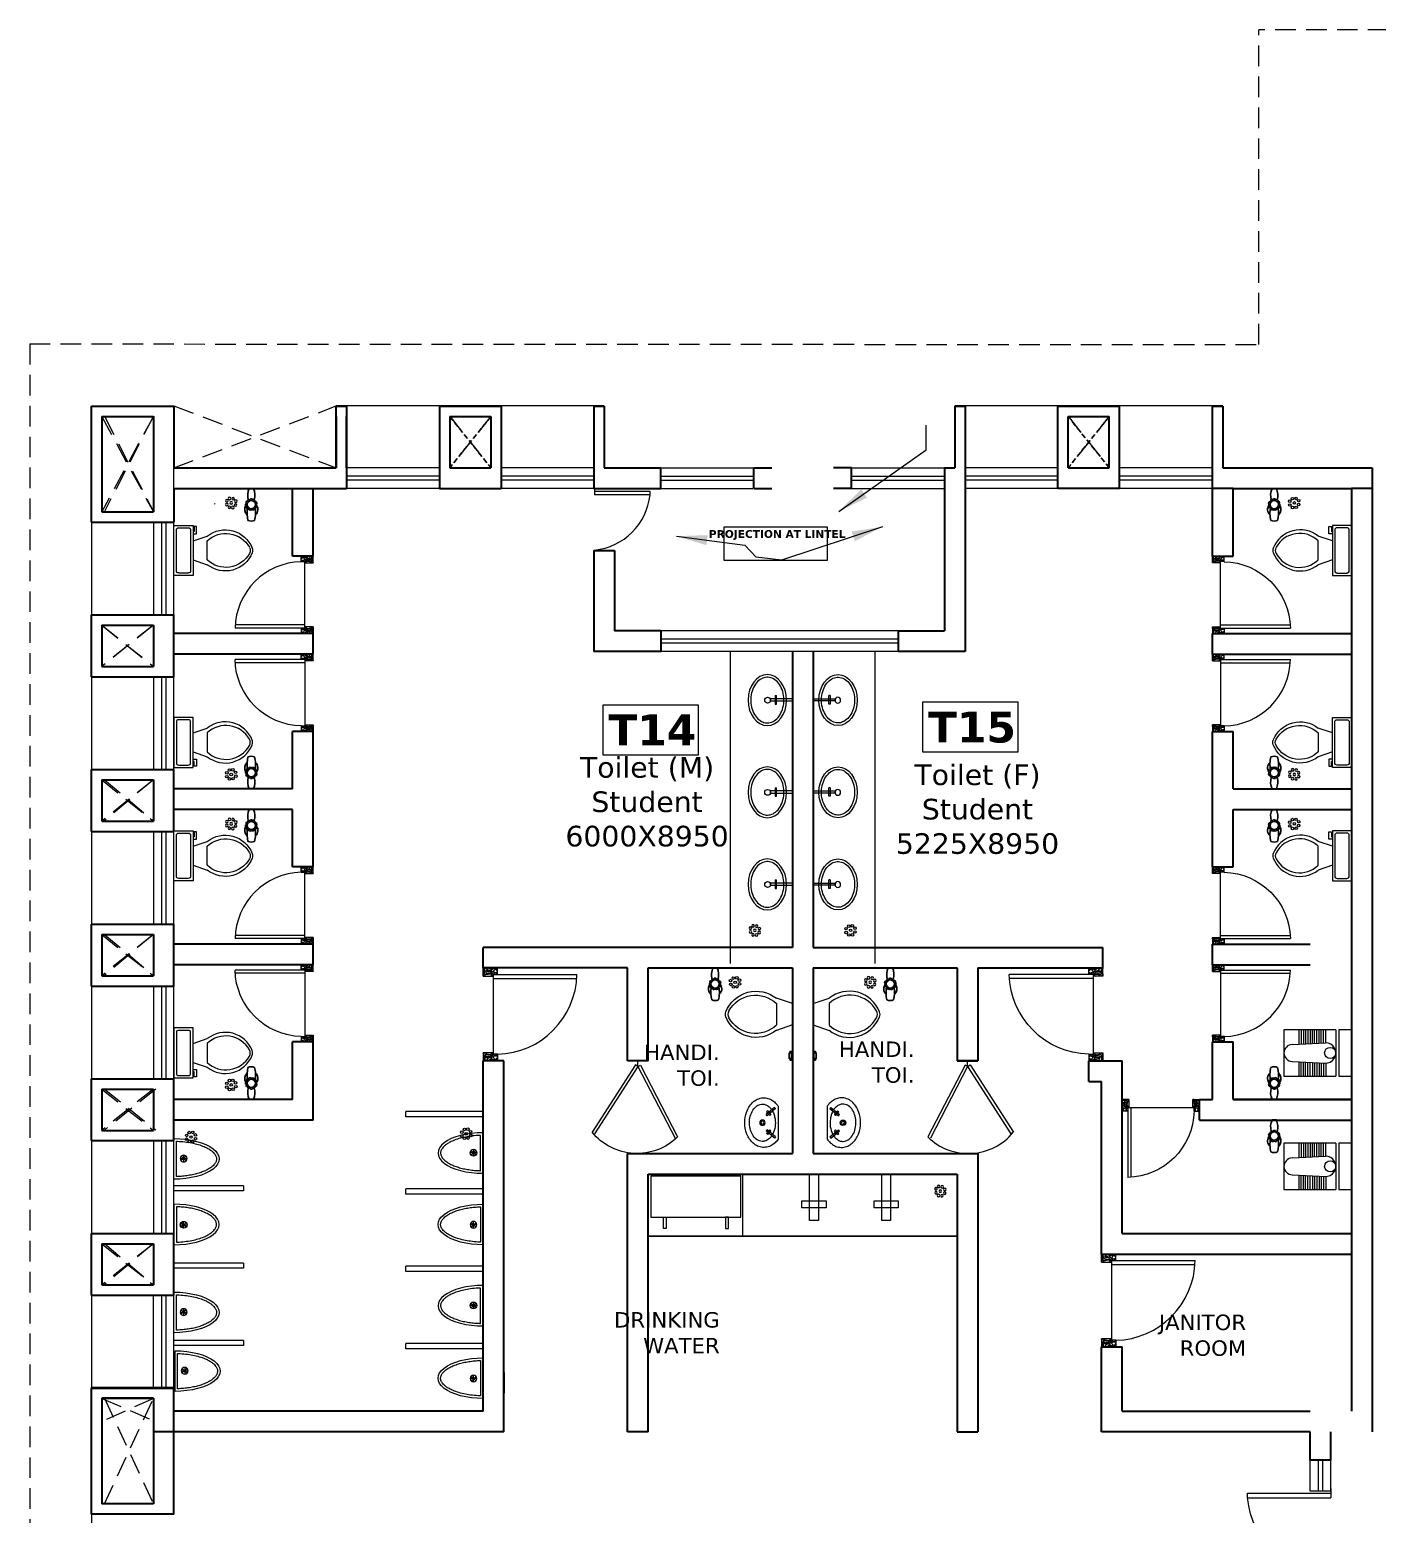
# Model space of a CAD drawing. Header units: millimetres. Extents: x -907591 to 4513934, y -12317808 to 1850003.
# Drawn here: x -458014 to -444939, y -5524761 to -5510361 of the extents above; entities that cross this region are included whole.
import ezdxf

# ---------------------------------------------------------------- set-up
doc = ezdxf.new("R2010")
doc.units = ezdxf.units.MM
doc.header["$LTSCALE"] = 2
doc.header["$MEASUREMENT"] = 0
doc.linetypes.add('DASHED2', pattern=[0.375, 0.25, -0.125])
for name, color, linetype, lineweight, true_color in [('AEROW', 7, 'Continuous', 15, 0x0d0d0d), ('DOT', 7, 'DASHED2', 0, 0x89067c), ('partation wall', 7, 'Continuous', 20, 0x525023), ('ROAD', 7, 'Continuous', 15, 0x004a6a)]:
    doc.layers.add(name, color=color, linetype=linetype, lineweight=lineweight, true_color=true_color)
for name, color, linetype, lineweight in [('DOOR', 27, 'Continuous', 5), ('DUCT', 37, 'Continuous', 35), ('FIXTURE', 252, 'Continuous', 0), ('glass', 5, 'Continuous', 15), ('SILL', 74, 'Continuous', 9), ('tap', 97, 'Continuous', 25), ('TEXT', 7, 'Continuous', 13), ('WAll', 250, 'Continuous', 35)]:
    doc.layers.add(name, color=color, linetype=linetype, lineweight=lineweight)
doc.layers.add('Layer3', color=36, linetype='Continuous')
doc.styles.add('INNER DIM', font='', dxfattribs={"height": 250})
doc.styles.add('style2', font='')
doc.styles.get('INNER DIM').set_extended_font_data('Arial Narrow', bold=True)
doc.styles.get('style2').set_extended_font_data('Verdana')
doc.dimstyles.new('INNER DIM', dxfattribs={"dimscale": 0, "dimtxt": 250, "dimasz": 100, "dimexe": 50, "dimexo": 50, "dimgap": 50, "dimtad": 0, "dimdec": 0, "dimzin": 0, "dimdsep": 46, "dimtxsty": 'INNER DIM', "dimblk": 'ARCHTICK', "dimcen": 100, "dimdle": 50, "dimclrd": 256, "dimclre": 256, "dimclrt": 256, "dimadec": 0, "dimazin": 0, "dimtfac": 1, "dimtdec": 0, "dimtix": 1, "dimtmove": 2, "dimatfit": 3, "dimfxl": 50, "dimfxlon": 1, "dimtolj": 1, "dimtzin": 0, "dimlwd": -1, "dimlwe": -1, "dimarcsym": 1})

# ---------------------------------------------------------------- blocks, each defined once
blk = doc.blocks.new('1000 DOOR R')
at = {"layer": 'DOOR', "color": 252, "ltscale": 200}
for p, q in [((-900, -900), (0, -900)), ((-900, -900), (-900, -950)), ((-900, -950), (0, -950)), ((0, -1000), (0, -900))]:
    blk.add_line(p, q, dxfattribs=at)
blk.add_arc((96, -1003), 1001, 95.4612, 174.0988, dxfattribs=at)
blk = doc.blocks.new('A$C44E84F5B')
at = {"layer": 'SILL', "ltscale": 0.1, "extrusion": (0, 0, -1), "xscale": -0.8999999999990947, "yscale": 0.8999999999990947, "zscale": -0.900000000403865, "rotation": 180}
blk.add_blockref('1000 DOOR R', (0, 900), dxfattribs=at)
at = {"layer": 'SILL', "ltscale": 0.1, "extrusion": (0, 0, -1), "xscale": 0.8999999999990947, "yscale": 0.8999999999990947, "zscale": -0.900000000403865}
blk.add_blockref('1000 DOOR R', (0, 900), dxfattribs=at)
blk = doc.blocks.new('14')
at = {"layer": 'FIXTURE', "ltscale": 15000}
for centre in [(-64.7, 9.5), (-57, 27.9), (-38.2, 36), (-38.1, 9.5), (-20.2, 27), (-12.1, 9.5), (-57, -7.8), (-38.2, -15.3), (-18.6, -8.4)]:
    blk.add_circle(centre, 6.97, dxfattribs=at)
blk = doc.blocks.new('Toilet - top')
for p, q in [((9.75, -4.5), (9.75, -1.5)), ((-4.87, -6.37), (-3.37, -6.37)), ((-4.87, -7.12), (-4.87, -6.37)), ((-2.62, -7.12), (-4.87, -7.12)), ((-3.37, -6.37), (-3.37, -6)), ((-2.62, -6), (-2.62, -7.12)), ((-0.37, -6), (-1.87, -10.5)), ((5.63, -6), (7.13, -10.5)), ((5.63, -10.5), (-0.37, -10.5))]:
    blk.add_line(p, q)
blk.add_lwpolyline([(10.5, -6), (10.5, 0), (-5.25, 0), (-5.25, -6)], close=True)
for points in [[(-4.5, -1.5), (-4.5, -4.5)], [(9, -0.75), (-3.75, -0.75)], [(-3.75, -5.25), (9, -5.25)]]:
    blk.add_lwpolyline(points)
for centre, radius, start, end in [((-3.84, -1.41), 0.663, 81.8699, 188.1301), ((-3.84, -4.59), 0.663, 171.8699, 278.1301), ((9.09, -1.41), 0.663, 351.8699, 98.1301), ((9.09, -4.59), 0.663, 261.8699, 8.1301), ((5.26, -16.19), 9.13, 141.4691, 248.2606), ((5.77, -16.36), 8.5, 136.3677, 240.998), ((-0.01, -16.19), 9.13, 291.7393, 38.5307), ((-0.52, -16.36), 8.5, 299.0018, 43.6321), ((2.63, -22.05), 2, 240.998, 299.0018), ((2.63, -22.81), 2, 248.2606, 291.7393)]:
    blk.add_arc(centre, radius, start, end)
blk = doc.blocks.new('basin')
at = {"layer": 'FIXTURE', "ltscale": 100}
for p, q in [((-2211988, -6264987), (-2211773, -6264987)), ((-2211988, -6264987), (-2211773, -6264987)), ((-2211988, -6265009), (-2211988, -6264987)), ((-2211834, -6265039), (-2211834, -6264957)), ((-2211834, -6265039), (-2211834, -6264957)), ((-2211821, -6264957), (-2211834, -6264957)), ((-2211821, -6264957), (-2211821, -6265039)), ((-2211821, -6264957), (-2211821, -6265039)), ((-2211773, -6264987), (-2211773, -6265009)), ((-2211773, -6264987), (-2211773, -6265009)), ((-2211773, -6265009), (-2211988, -6265009)), ((-2211773, -6265009), (-2211988, -6265009)), ((-2211821, -6265039), (-2211834, -6265039)), ((-2211821, -6265039), (-2211834, -6265039))]:
    blk.add_line(p, q, dxfattribs=at)
blk.add_ellipse((-2211745, -6265001), major_axis=(0, -247), ratio=0.753978, dxfattribs=at)
blk.add_ellipse((-2211745, -6265001), major_axis=(0, -247), ratio=0.753978, dxfattribs=at)
at = {"layer": 'FIXTURE', "ltscale": 100, "extrusion": (0, 0, -1)}
blk.add_ellipse((-2211748, -6265002), major_axis=(20, -20), ratio=1, start_param=5.497787, end_param=11.780972, dxfattribs=at)
at = {"layer": 'FIXTURE', "ltscale": 100}
blk.add_open_spline([(-2211745, -6265222), (-2211730, -6265222), (-2211715, -6265219), (-2211683, -6265206), (-2211666, -6265195), (-2211635, -6265164), (-2211622, -6265145), (-2211601, -6265101), (-2211593, -6265076), (-2211584, -6265024), (-2211583, -6264997), (-2211588, -6264944), (-2211594, -6264919), (-2211613, -6264872), (-2211625, -6264851), (-2211654, -6264817), (-2211670, -6264803), (-2211704, -6264785), (-2211722, -6264780), (-2211757, -6264778), (-2211775, -6264782), (-2211810, -6264797), (-2211827, -6264808), (-2211857, -6264840), (-2211870, -6264859), (-2211891, -6264904), (-2211898, -6264929), (-2211906, -6264981), (-2211907, -6265008), (-2211901, -6265061), (-2211894, -6265086), (-2211875, -6265132), (-2211863, -6265153), (-2211834, -6265187), (-2211817, -6265200), (-2211783, -6265217), (-2211765, -6265222), (-2211747, -6265222), (-2211746, -6265222), (-2211745, -6265222)], degree=3, knots=[0, 0, 0, 0, 0.297002, 0.297002, 0.648161, 0.648161, 0.99932, 0.99932, 1.350478, 1.350478, 1.701637, 1.701637, 2.052795, 2.052795, 2.403954, 2.403954, 2.755113, 2.755113, 3.106271, 3.106271, 3.45743, 3.45743, 3.808588, 3.808588, 4.159747, 4.159747, 4.510906, 4.510906, 4.862064, 4.862064, 5.213223, 5.213223, 5.564381, 5.564381, 5.91554, 5.91554, 6.266699, 6.266699, 6.283185, 6.283185, 6.283185, 6.283185], dxfattribs=at)
blk.add_open_spline([(-2211745, -6265222), (-2211730, -6265222), (-2211715, -6265219), (-2211683, -6265206), (-2211666, -6265195), (-2211635, -6265164), (-2211622, -6265145), (-2211601, -6265101), (-2211593, -6265076), (-2211584, -6265024), (-2211583, -6264997), (-2211588, -6264944), (-2211594, -6264919), (-2211613, -6264872), (-2211625, -6264851), (-2211654, -6264817), (-2211670, -6264803), (-2211704, -6264785), (-2211722, -6264780), (-2211757, -6264778), (-2211775, -6264782), (-2211810, -6264797), (-2211827, -6264808), (-2211857, -6264840), (-2211870, -6264859), (-2211891, -6264904), (-2211898, -6264929), (-2211906, -6264981), (-2211907, -6265008), (-2211901, -6265061), (-2211894, -6265086), (-2211875, -6265132), (-2211863, -6265153), (-2211834, -6265187), (-2211817, -6265200), (-2211783, -6265217), (-2211765, -6265222), (-2211747, -6265222), (-2211746, -6265222), (-2211745, -6265222)], degree=3, knots=[0, 0, 0, 0, 0.297002, 0.297002, 0.648161, 0.648161, 0.99932, 0.99932, 1.350478, 1.350478, 1.701637, 1.701637, 2.052795, 2.052795, 2.403954, 2.403954, 2.755113, 2.755113, 3.106271, 3.106271, 3.45743, 3.45743, 3.808588, 3.808588, 4.159747, 4.159747, 4.510906, 4.510906, 4.862064, 4.862064, 5.213223, 5.213223, 5.564381, 5.564381, 5.91554, 5.91554, 6.266699, 6.266699, 6.283185, 6.283185, 6.283185, 6.283185], dxfattribs=at)
blk = doc.blocks.new('uri')
at = {"layer": 'FIXTURE', "ltscale": 100}
for p, q in [((1256512, -5187049), (1256512, -5186706)), ((1256537, -5187074), (1256537, -5186680)), ((1256476, -5186874), (1256410, -5186874)), ((1256419, -5186851), (1256469, -5186895)), ((1256467, -5186852), (1256419, -5186897)), ((1256443, -5186842), (1256443, -5186908))]:
    blk.add_line(p, q, dxfattribs=at)
blk.add_circle((1256443, -5186874), 33, dxfattribs=at)
blk.add_ellipse((1256537, -5186877), major_axis=(438, 0), ratio=0.449067, start_param=1.570796, end_param=4.712389, dxfattribs=at)
blk.add_open_spline([(1256512, -5186706), (1256509, -5186706), (1256507, -5186706), (1256480, -5186707), (1256456, -5186709), (1256409, -5186714), (1256386, -5186718), (1256342, -5186726), (1256321, -5186732), (1256281, -5186743), (1256263, -5186750), (1256232, -5186763), (1256220, -5186769), (1256197, -5186782), (1256187, -5186788), (1256170, -5186800), (1256164, -5186806), (1256152, -5186817), (1256147, -5186823), (1256139, -5186833), (1256136, -5186838), (1256131, -5186847), (1256129, -5186852), (1256126, -5186861), (1256125, -5186865), (1256124, -5186873), (1256124, -5186878), (1256124, -5186886), (1256125, -5186890), (1256128, -5186899), (1256129, -5186904), (1256134, -5186913), (1256136, -5186917), (1256143, -5186927), (1256147, -5186931), (1256155, -5186941), (1256160, -5186945), (1256171, -5186955), (1256177, -5186959), (1256191, -5186968), (1256198, -5186973), (1256217, -5186984), (1256229, -5186990), (1256256, -5187001), (1256270, -5187007), (1256300, -5187017), (1256316, -5187022), (1256350, -5187030), (1256367, -5187033), (1256403, -5187039), (1256421, -5187042), (1256458, -5187046), (1256477, -5187047), (1256501, -5187048), (1256507, -5187049), (1256512, -5187049)], degree=3, knots=[1.629393, 1.629393, 1.629393, 1.629393, 1.648181, 1.648181, 1.818462, 1.818462, 1.988743, 1.988743, 2.159025, 2.159025, 2.329306, 2.329306, 2.461629, 2.461629, 2.593951, 2.593951, 2.703241, 2.703241, 2.812532, 2.812532, 2.903056, 2.903056, 2.993581, 2.993581, 3.084106, 3.084106, 3.17463, 3.17463, 3.265155, 3.265155, 3.35568, 3.35568, 3.446205, 3.446205, 3.536729, 3.536729, 3.627254, 3.627254, 3.717779, 3.717779, 3.808303, 3.808303, 3.942921, 3.942921, 4.077539, 4.077539, 4.212157, 4.212157, 4.346775, 4.346775, 4.481393, 4.481393, 4.616011, 4.616011, 4.653792, 4.653792, 4.653792, 4.653792], dxfattribs=at)
blk = doc.blocks.new('A$C3DC14F32')
at = {"layer": 'DOOR', "ltscale": 100}
for p, q in [((53, 115), (53, 757)), ((84, 80), (84, 755)), ((0, 0), (0, 115)), ((53, 115), (0, 115)), ((53, 80), (53, 115)), ((53, 80), (697, 80)), ((65, 0), (65, 80)), ((685, 80), (685, 0)), ((697, 115), (697, 80)), ((697, 115), (750, 115)), ((750, 115), (750, 0)), ((65, 0), (0, 0)), ((685, 0), (750, 0))]:
    blk.add_line(p, q, dxfattribs=at)
blk.add_arc((40, 100), 657, 1.3077, 88.8934, dxfattribs=at)
for points in [[(50, 115), (28, 70), (14, 34), (0, 24)], [(26, 115), (8, 92), (10, 56), (0, 44)], [(53, 82), (32, 32), (37, 21), (0, 12)], [(0, 81), (22, 62), (25, 15), (65, 0)], [(62, 80), (49, 49), (54, 24), (4, 0)], [(7, 115), (15, 90), (42, 75), (48, 24), (65, 10)], [(37, 115), (40, 96), (56, 76), (65, 61)], [(743, 115), (735, 90), (708, 75), (702, 24), (685, 10)], [(713, 115), (710, 96), (694, 76), (685, 61)], [(750, 81), (727, 62), (725, 15), (685, 0)], [(688, 80), (701, 49), (696, 24), (746, 0)], [(697, 82), (717, 32), (713, 21), (750, 12)], [(700, 115), (721, 70), (735, 34), (750, 24)], [(723, 115), (742, 92), (739, 56), (750, 44)]]:
    blk.add_spline(points, degree=3, dxfattribs=at)
blk = doc.blocks.new('A$C600A26A3')
at = {"layer": 'FIXTURE', "lineweight": -2, "ltscale": 200}
for p, q in [((118, 288), (118, 427)), ((140, 427), (140, 289)), ((161, 427), (161, 290)), ((161, 427), (161, 290)), ((183, 427), (183, 291)), ((205, 427), (205, 292)), ((227, 427), (227, 293)), ((478, 427), (478, -23)), ((631, 427), (508, 427)), ((508, 427), (508, -23)), ((631, -23), (631, 427)), ((118, -23), (118, 117)), ((140, -23), (140, 115)), ((140, -23), (140, 115)), ((140, -23), (140, 115)), ((161, -23), (161, 114)), ((161, -23), (161, 114)), ((183, -23), (183, 113)), ((205, -23), (205, 112)), ((227, -23), (227, 111)), ((508, -23), (631, -23))]:
    blk.add_line(p, q, dxfattribs=at)
for points in [[(478, 427), (-29, 427), (-29, -23), (478, -23)], [(53, 284), (376, 301)], [(249, 294), (249, 427)], [(270, 295), (270, 427)], [(292, 296), (292, 427)], [(314, 297), (314, 427)], [(335, 299), (335, 427)], [(357, 299), (357, 427)], [(379, 301), (379, 427)], [(631, -23), (631, 427), (508, 427)], [(53, 120), (379, 103)], [(249, 110), (249, -23)], [(270, 109), (270, -23)], [(292, 108), (292, -23)], [(314, 107), (314, -23)], [(335, 106), (335, -23)], [(357, 104), (357, -23)], [(379, 103), (379, -23)]]:
    blk.add_lwpolyline(points, dxfattribs=at)
blk.add_circle((423, 202), 54.8, dxfattribs=at)
for centre, radius, start, end in [((379, 202), 98.7, 264.2326, 91.6843), ((53, 202), 82.2, 90.4267, 269.5733)]:
    blk.add_arc(centre, radius, start, end, dxfattribs=at)
blk = doc.blocks.new('A$C74D42F1A')
at = {"layer": 'FIXTURE', "ltscale": 0.75}
for p, q in [((600, 919), (0, 919)), ((0, 919), (0, 0)), ((580, 893), (183, 893)), ((183, 893), (183, 19)), ((580, 19), (580, 893)), ((600, 0), (600, 919)), ((72, 745), (72, 772)), ((72, 772), (183, 772)), ((183, 745), (72, 745)), ((183, 772), (183, 745)), ((183, 168), (72, 168)), ((72, 168), (72, 141)), ((183, 141), (183, 168)), ((0, 0), (600, 0)), ((72, 141), (183, 141)), ((183, 19), (580, 19))]:
    blk.add_line(p, q, dxfattribs=at)
blk = doc.blocks.new('ryr')
at = {"layer": 'tap', "ltscale": 100}
for p, q in [((1982562.6, -4956366.8), (1982560.6, -4956373.7)), ((1982561.1, -4956384.7), (1982565.1, -4956394.4)), ((1982569, -4956357.8), (1982576.1, -4956352.9)), ((1982572.8, -4956401.4), (1982582.2, -4956405.4)), ((1982583.7, -4956350.4), (1982590.2, -4956350.1)), ((1982601.5, -4956402.7), (1982592.8, -4956405.7)), ((1982598.2, -4956351.9), (1982604.6, -4956355.3)), ((1982613.7, -4956389.8), (1982610.1, -4956395.6)), ((1982610.7, -4956361.3), (1982614, -4956367.1)), ((1982616, -4956374.1), (1982616, -4956381.8)), ((1982666.3, -4956367.8), (1982666.3, -4956388.4))]:
    blk.add_line(p, q, dxfattribs=at)
blk.add_circle((1982588.3, -4956378.1), 20, dxfattribs=at)
for centre, radius, start, end in [((1982556.2, -4956378.1), 48, 160.19525, 199.80475), ((1982547.7, -4956509), 151.7, 81.7623, 103.98343), ((1982547.7, -4956247.1), 151.7, 256.01657, 279.83793), ((1982564.4, -4956380.5), 34.6, 56.55278, 138.71433), ((1982564.4, -4956375.7), 34.6, 221.33171, 306.26993), ((1982556.9, -4956379.4), 6.73, 307.88989, 56.91974), ((1982563.2, -4956360.5), 6.39, 264.66017, 25.13943), ((1982568.6, -4956398.3), 5.26, 323.21483, 132.06054), ((1982579.4, -4956350.2), 4.3, 217.97287, 357.25439), ((1982587.4, -4956410.2), 7.04, 39.96175, 136.82676), ((1982594.6, -4956348.9), 4.62, 195.6991, 319.69964), ((1982588.3, -4956378.1), 28, 279.24362, 279.24386), ((1982607.8, -4956401.6), 6.38, 69.03031, 190.3369), ((1982608.8, -4956357.1), 4.58, 156.59268, 294.66379), ((1982615.4, -4956370.5), 3.66, 111.86148, 279.30966), ((1982633.1, -4956440.8), 80.2, 65.56247, 105.33265), ((1982633.1, -4956315.4), 80.2, 254.66735, 294.43753), ((1982616.8, -4956386.3), 4.61, 99.2597, 228.44841)]:
    blk.add_arc(centre, radius, start, end, dxfattribs=at)
blk = doc.blocks.new('_ArchTick')
at = {"color": 0, "linetype": 'ByBlock', "const_width": 0.15}
blk.add_lwpolyline([(-0.5, -0.5), (0.5, 0.5)], dxfattribs=at)
blk = doc.blocks.new('zzzz')
at = {"layer": 'FIXTURE', "ltscale": 100}
blk.add_lwpolyline([(-1588667, -5737950), (-1588667, -5738401), (-1588582, -5738401), (-1588582, -5737950)], dxfattribs=at)
blk.add_lwpolyline([(-1588507, -5738208), (-1588742, -5738208), (-1588742, -5738276), (-1588507, -5738276)], close=True, dxfattribs=at)
blk = doc.blocks.new('A$C7E617290')
at = {"layer": 'DOOR', "ltscale": 0.1}
for p, q in [((343, 750), (343, 800)), ((321, 762), (0, 143)), ((343, 750), (22, 132)), ((343, 750), (717, 171)), ((364, 764), (738, 185))]:
    blk.add_line(p, q, dxfattribs=at)
at = {"layer": 'ROAD', "ltscale": 0.1}
for q in [(321, 762), (364, 764)]:
    blk.add_line((343, 750), q, dxfattribs=at)
at = {"layer": 'SILL', "ltscale": 0.1}
blk.add_arc((350, 499), 499, 225.4884, 320.9111, dxfattribs=at)
blk = doc.blocks.new('A$C04A64DAF')
at = {"layer": 'FIXTURE', "ltscale": 200}
for p, q in [((-461, 212), (-461, -212)), ((-426, 181), (-413, 196)), ((-413, 196), (-305, 103)), ((-426, 181), (-318, 88)), ((-328, 150), (-368, 104)), ((-368, 104), (-353, 91)), ((-313, 137), (-353, 91)), ((-328, 150), (-313, 137)), ((-318, 88), (-305, 103)), ((-426, -184), (-318, -91)), ((-426, -184), (-413, -199)), ((-413, -199), (-305, -106)), ((-368, -107), (-353, -94)), ((-328, -153), (-368, -107)), ((-313, -140), (-353, -94)), ((-328, -153), (-313, -140)), ((-318, -91), (-305, -106))]:
    blk.add_line(p, q, dxfattribs=at)
for centre, radius in [((-259, -2), 35.3), ((-259, -2), 30.3), ((-278, 1), 3.38), ((-266, 17), 3.38), ((-246, 14), 3.38), ((-271, -17), 3.38), ((-251, -20), 3.38), ((-239, -4), 3.38)]:
    blk.add_circle(centre, radius, dxfattribs=at)
for points, knots in [([(-461, -212), (-449, -229), (-436, -245), (-404, -274), (-385, -288), (-344, -308), (-321, -314), (-275, -320), (-252, -318), (-207, -307), (-186, -297), (-147, -272), (-130, -257), (-99, -222), (-86, -203), (-52, -138), (-38, -87), (-30, 11), (-34, 59), (-54, 137), (-67, 168), (-97, 219), (-113, 239), (-149, 274), (-170, 289), (-216, 310), (-241, 317), (-288, 319), (-309, 317), (-350, 305), (-369, 296), (-404, 274), (-420, 260), (-444, 234), (-453, 223), (-461, 212)], [2.343404, 2.343404, 2.343404, 2.343404, 2.563955, 2.563955, 2.813984, 2.813984, 3.064013, 3.064013, 3.314042, 3.314042, 3.564072, 3.564072, 3.814101, 3.814101, 4.06413, 4.06413, 4.592757, 4.592757, 5.068313, 5.068313, 5.420466, 5.420466, 5.695708, 5.695708, 5.97095, 5.97095, 6.246192, 6.246192, 6.47487, 6.47487, 6.703549, 6.703549, 6.932227, 6.932227, 7.081374, 7.081374, 7.081374, 7.081374]), ([(-376, -171), (-367, -185), (-356, -196), (-332, -218), (-317, -227), (-286, -239), (-270, -242), (-233, -240), (-212, -234), (-174, -210), (-156, -193), (-126, -150), (-114, -124), (-97, -68), (-93, -38), (-92, 23), (-95, 54), (-110, 111), (-121, 137), (-150, 182), (-167, 201), (-205, 227), (-225, 235), (-261, 239), (-276, 238), (-306, 229), (-320, 222), (-347, 203), (-359, 190), (-373, 173), (-375, 169), (-377, 166)], [2.355985, 2.355985, 2.355985, 2.355985, 2.590166, 2.590166, 2.879276, 2.879276, 3.168385, 3.168385, 3.548322, 3.548322, 3.928258, 3.928258, 4.308195, 4.308195, 4.688131, 4.688131, 5.068068, 5.068068, 5.448004, 5.448004, 5.827941, 5.827941, 6.207878, 6.207878, 6.47998, 6.47998, 6.752083, 6.752083, 7.024186, 7.024186, 7.081374, 7.081374, 7.081374, 7.081374]), ([(-388, 149), (-396, 135), (-403, 119), (-414, 85), (-418, 68), (-426, 16), (-426, -18), (-416, -85), (-406, -116), (-391, -147), (-390, -149), (-388, -152)], [0.893957, 0.893957, 0.893957, 0.893957, 1.125801, 1.125801, 1.357644, 1.357644, 1.780528, 1.780528, 2.203411, 2.203411, 2.247635, 2.247635, 2.247635, 2.247635])]:
    blk.add_open_spline(points, degree=3, knots=knots, dxfattribs=at)
blk = doc.blocks.new('A$C74827424')
at = {"layer": 'Layer3'}
for p, q in [((0, 0.4), (0, 1.1)), ((2.92, 0.4), (2.92, 1.1))]:
    blk.add_line(p, q, dxfattribs=at)
for points in [[(0.51, 0.3), (0, 0.3), (0, 0.51), (0.51, 0.51)], [(2.41, 0.51), (2.92, 0.51), (2.92, 0.3), (2.41, 0.3)]]:
    blk.add_lwpolyline(points, dxfattribs=at)
blk.add_lwpolyline([(0.51, 0.81), (2.41, 0.81), (2.41, 0), (0.51, 0)], close=True, dxfattribs=at)
blk = doc.blocks.new('A$C7AA60F0C')
at = {"layer": 'FIXTURE', "ltscale": 100}
for p, q in [((403, 285), (247, 337)), ((247, 285), (247, 78)), ((403, 285), (403, 78)), ((403, 78), (247, 26)), ((394, -199), (403, -199))]:
    blk.add_line(p, q, dxfattribs=at)
at = {"layer": 'FIXTURE', "ltscale": 100, "extrusion": (0, 0, -1)}
for centre, major_axis, start_param, end_param in [((50, 90), (223, -223), 2.735616, 4.599479), ((44, 73), (208, -208), 2.862371, 4.688514), ((-178, 181), (48.9, -48.9), 1.97677, 2.735616), ((50, 273), (223, 223), 1.683704, 3.547566), ((-152, 181), (48.9, 48.9), 3.42081, 4.433168), ((44, 290), (208, -208), 0.023871, 1.850014)]:
    blk.add_ellipse(centre, major_axis=major_axis, ratio=1, start_param=start_param, end_param=end_param, dxfattribs=at)
at = {"layer": 'FIXTURE', "ltscale": 100, "xscale": -28.69686868808184, "yscale": 28.69686868808184, "zscale": 28.69686868808184, "rotation": 270}
blk.add_blockref('A$C74827424', (371, -262), dxfattribs=at)
blk = doc.blocks.new('u67u6ujuj')
at = {"layer": 'DOOR', "ltscale": 100}
blk.add_line((-1427841, -5385457), (-1427835, -5385461), dxfattribs=at)
at = {"layer": 'DOT', "ltscale": 400}
for p, q in [((-1428435, -5384611), (-1428935, -5385536)), ((-1428935, -5384611), (-1428435, -5385536)), ((-1428435, -5386636), (-1428935, -5387036)), ((-1428935, -5386636), (-1428435, -5387036)), ((-1428435, -5388136), (-1428935, -5388536)), ((-1428935, -5388136), (-1428435, -5388536)), ((-1428435, -5389636), (-1428935, -5390036)), ((-1428935, -5389636), (-1428435, -5390036)), ((-1428435, -5391136), (-1428935, -5391536)), ((-1428935, -5391136), (-1428435, -5391536)), ((-1428435, -5392636), (-1428935, -5393036)), ((-1428935, -5392636), (-1428435, -5393036)), ((-1428435, -5394136), (-1428935, -5394361)), ((-1428935, -5394136), (-1428435, -5394351))]:
    blk.add_line(p, q, dxfattribs=at)
at = {"layer": 'DOT', "lineweight": 25, "ltscale": 100}
for p, q in [((-1425160, -5384611), (-1425560, -5385111)), ((-1425560, -5384611), (-1425160, -5385111)), ((-1419160, -5384611), (-1419560, -5385111)), ((-1419160, -5385111), (-1419560, -5384611))]:
    blk.add_line(p, q, dxfattribs=at)
at = {"layer": 'glass', "ltscale": 100}
for p, q in [((-1425660, -5385191), (-1426560, -5385191)), ((-1425660, -5385231), (-1426560, -5385231)), ((-1424160, -5385191), (-1425060, -5385191)), ((-1424160, -5385231), (-1425060, -5385231)), ((-1423510, -5385191), (-1422610, -5385191)), ((-1423510, -5385231), (-1422610, -5385231)), ((-1421660, -5385191), (-1420760, -5385191)), ((-1421660, -5385231), (-1420760, -5385231)), ((-1419660, -5385191), (-1420560, -5385191)), ((-1419660, -5385231), (-1420560, -5385231)), ((-1418160, -5385191), (-1419060, -5385191)), ((-1418160, -5385231), (-1419060, -5385231)), ((-1428355, -5385635), (-1428355, -5386535)), ((-1428315, -5385635), (-1428315, -5386535)), ((-1421210, -5386772), (-1423510, -5386772)), ((-1421210, -5386812), (-1423510, -5386812)), ((-1428355, -5387135), (-1428355, -5388035)), ((-1428315, -5387135), (-1428315, -5388035)), ((-1428355, -5388636), (-1428355, -5389536)), ((-1428315, -5388636), (-1428315, -5389536)), ((-1428355, -5390136), (-1428355, -5391036)), ((-1428315, -5390136), (-1428315, -5391036)), ((-1428355, -5391636), (-1428355, -5392536)), ((-1428315, -5391636), (-1428315, -5392536)), ((-1428355, -5393136), (-1428355, -5394036)), ((-1428315, -5393136), (-1428315, -5394036))]:
    blk.add_line(p, q, dxfattribs=at)
at = {"layer": 'partation wall', "ltscale": 100}
for p, q in [((-1422835, -5389918), (-1422835, -5386892)), ((-1421435, -5386892), (-1421435, -5389918)), ((-1425985, -5391404), (-1425985, -5391354)), ((-1425235, -5391354), (-1425985, -5391354)), ((-1425235, -5391404), (-1425985, -5391404)), ((-1427560, -5392073), (-1428235, -5392073)), ((-1427560, -5392073), (-1427560, -5392123)), ((-1427560, -5392123), (-1428235, -5392123)), ((-1425985, -5392154), (-1425985, -5392104)), ((-1425235, -5392104), (-1425985, -5392104)), ((-1425235, -5392154), (-1425985, -5392154)), ((-1427560, -5392823), (-1428235, -5392823)), ((-1427560, -5392873), (-1428235, -5392873)), ((-1427560, -5392823), (-1427560, -5392873)), ((-1425985, -5392904), (-1425985, -5392854)), ((-1425235, -5392854), (-1425985, -5392854)), ((-1425235, -5392904), (-1425985, -5392904)), ((-1427560, -5393573), (-1428235, -5393573)), ((-1427560, -5393623), (-1428235, -5393623)), ((-1427560, -5393573), (-1427560, -5393623)), ((-1425985, -5393654), (-1425985, -5393604)), ((-1425235, -5393604), (-1425985, -5393604)), ((-1425235, -5393654), (-1425985, -5393654))]:
    blk.add_line(p, q, dxfattribs=at)
at = {"layer": 'SILL', "ltscale": 100}
for p, q in [((-1428235, -5392536), (-1428235, -5384511)), ((-1425660, -5385111), (-1426560, -5385111)), ((-1424160, -5385111), (-1425060, -5385111)), ((-1423510, -5385111), (-1422610, -5385111)), ((-1421660, -5385111), (-1420760, -5385111)), ((-1419660, -5385111), (-1420560, -5385111)), ((-1418160, -5385111), (-1419060, -5385111)), ((-1425660, -5385311), (-1426735, -5385311)), ((-1424160, -5385311), (-1425060, -5385311)), ((-1423510, -5385311), (-1422619, -5385311)), ((-1421660, -5385311), (-1420769, -5385311)), ((-1419660, -5385311), (-1420560, -5385311)), ((-1418160, -5385311), (-1419060, -5385311)), ((-1428435, -5385636), (-1428435, -5386536)), ((-1421210, -5386692), (-1423510, -5386692)), ((-1421210, -5386892), (-1423510, -5386892)), ((-1428435, -5387136), (-1428435, -5388036)), ((-1428435, -5388636), (-1428435, -5389536)), ((-1428435, -5390136), (-1428435, -5391036)), ((-1428435, -5391636), (-1428435, -5392536)), ((-1428435, -5394036), (-1428435, -5393136)), ((-1428235, -5394036), (-1428235, -5393136))]:
    blk.add_line(p, q, dxfattribs=at)
at = {"layer": 'TEXT', "ltscale": 100}
for points in [[(-1421894, -5385687), (-1422901, -5385687), (-1422901, -5386005), (-1421894, -5386005)], [(-1424072, -5387409), (-1423149, -5387409), (-1423149, -5387896), (-1424072, -5387896)], [(-1420971, -5387381), (-1420048, -5387381), (-1420048, -5387868), (-1420971, -5387868)]]:
    blk.add_lwpolyline(points, close=True, dxfattribs=at)
at = {"layer": 'WAll', "ltscale": 100}
for p, q in [((-1429035, -5385636), (-1429035, -5384511)), ((-1429035, -5384511), (-1428335, -5384511)), ((-1429035, -5384511), (-1428235, -5384511)), ((-1428235, -5384511), (-1428235, -5385111)), ((-1426560, -5384511), (-1426660, -5384511)), ((-1426660, -5384511), (-1426560, -5384511)), ((-1426660, -5385111), (-1426660, -5384511)), ((-1426560, -5384511), (-1426560, -5384511)), ((-1426560, -5384511), (-1426560, -5385311)), ((-1425660, -5384511), (-1425060, -5384511)), ((-1425660, -5384511), (-1425060, -5384511)), ((-1425660, -5384511), (-1425660, -5385311)), ((-1425060, -5384511), (-1425060, -5385311)), ((-1424160, -5384511), (-1424060, -5384511)), ((-1424160, -5384511), (-1424160, -5385311)), ((-1424060, -5384511), (-1424060, -5385111)), ((-1420660, -5384511), (-1420560, -5384511)), ((-1420660, -5384511), (-1420560, -5384511)), ((-1420660, -5384511), (-1420660, -5385111)), ((-1420560, -5384511), (-1420560, -5385551)), ((-1419660, -5384511), (-1419060, -5384511)), ((-1419660, -5385311), (-1419660, -5384511)), ((-1419060, -5385311), (-1419060, -5384511)), ((-1418160, -5385967), (-1418160, -5384511)), ((-1418160, -5384511), (-1418060, -5384511)), ((-1418060, -5384511), (-1418060, -5385111)), ((-1428935, -5384611), (-1428435, -5384611)), ((-1428935, -5384611), (-1428935, -5385536)), ((-1428935, -5384611), (-1428435, -5384611)), ((-1428435, -5384611), (-1428435, -5385536)), ((-1426660, -5384611), (-1426660, -5385111)), ((-1426560, -5385111), (-1426560, -5384611)), ((-1425560, -5384611), (-1425160, -5384611)), ((-1425560, -5384611), (-1425160, -5384611)), ((-1425560, -5384611), (-1425560, -5385111)), ((-1425160, -5384611), (-1425160, -5385111)), ((-1419560, -5384611), (-1419160, -5384611)), ((-1419560, -5384611), (-1419160, -5384611)), ((-1419560, -5385111), (-1419560, -5384611)), ((-1419160, -5385111), (-1419160, -5384611)), ((-1428235, -5385111), (-1426660, -5385111)), ((-1425560, -5385111), (-1425160, -5385111)), ((-1424060, -5385111), (-1423510, -5385111)), ((-1423510, -5385311), (-1423510, -5385111)), ((-1422610, -5385311), (-1422610, -5385111)), ((-1422610, -5385111), (-1422435, -5385111)), ((-1421660, -5385111), (-1421835, -5385111)), ((-1421660, -5385311), (-1421660, -5385111)), ((-1420760, -5385111), (-1420760, -5385551)), ((-1420760, -5385111), (-1420660, -5385111)), ((-1419560, -5385111), (-1419160, -5385111)), ((-1418060, -5385111), (-1416610, -5385111)), ((-1416610, -5385111), (-1416610, -5394461)), ((-1428235, -5385311), (-1426560, -5385311)), ((-1428235, -5385311), (-1428235, -5385636)), ((-1427085, -5385967), (-1427085, -5385311)), ((-1426885, -5385967), (-1426885, -5385311)), ((-1425660, -5385311), (-1425060, -5385311)), ((-1424160, -5385311), (-1423510, -5385311)), ((-1422610, -5385311), (-1422435, -5385311)), ((-1421660, -5385311), (-1421835, -5385311)), ((-1420760, -5385211), (-1420760, -5386692)), ((-1420560, -5385311), (-1420560, -5386892)), ((-1419060, -5385311), (-1419660, -5385311)), ((-1417960, -5385311), (-1418160, -5385311)), ((-1417960, -5385967), (-1417960, -5385311)), ((-1417960, -5385311), (-1416810, -5385311)), ((-1416810, -5385311), (-1416810, -5394261)), ((-1428935, -5385536), (-1428435, -5385536)), ((-1429035, -5385636), (-1428235, -5385636)), ((-1426885, -5385967), (-1427085, -5385967)), ((-1424160, -5385911), (-1424160, -5386892)), ((-1424160, -5385911), (-1423960, -5385911)), ((-1423960, -5385911), (-1423960, -5386692)), ((-1418160, -5385967), (-1417960, -5385967)), ((-1429035, -5387136), (-1429035, -5386536)), ((-1429035, -5386536), (-1428235, -5386536)), ((-1428235, -5387136), (-1428235, -5386536)), ((-1428935, -5386636), (-1428935, -5387036)), ((-1428935, -5386636), (-1428435, -5386636)), ((-1428435, -5386636), (-1428435, -5387036)), ((-1426885, -5386717), (-1428235, -5386717)), ((-1426885, -5386917), (-1426885, -5386717)), ((-1423510, -5386692), (-1423960, -5386692)), ((-1423510, -5386692), (-1423510, -5386892)), ((-1421210, -5386692), (-1421210, -5386892)), ((-1421210, -5386692), (-1420760, -5386692)), ((-1418160, -5386917), (-1418160, -5386717)), ((-1418160, -5386717), (-1416810, -5386717)), ((-1423510, -5386892), (-1424160, -5386892)), ((-1422235, -5386892), (-1422235, -5389761)), ((-1422035, -5386892), (-1422035, -5389761)), ((-1420560, -5386892), (-1421210, -5386892)), ((-1420560, -5386892), (-1420760, -5386892)), ((-1428935, -5387036), (-1428435, -5387036)), ((-1426885, -5386917), (-1428235, -5386917)), ((-1418160, -5386917), (-1416810, -5386917)), ((-1429035, -5387136), (-1428235, -5387136)), ((-1427085, -5388223), (-1427085, -5387667)), ((-1426885, -5387667), (-1427085, -5387667)), ((-1426885, -5388979), (-1426885, -5387667)), ((-1418160, -5388979), (-1418160, -5387667)), ((-1418160, -5387667), (-1417960, -5387667)), ((-1417960, -5388223), (-1417960, -5387667)), ((-1429035, -5388636), (-1429035, -5388036)), ((-1429035, -5388036), (-1428235, -5388036)), ((-1428235, -5388636), (-1428235, -5388036)), ((-1428935, -5388136), (-1428935, -5388536)), ((-1428935, -5388136), (-1428435, -5388136)), ((-1428435, -5388136), (-1428435, -5388536)), ((-1427085, -5388223), (-1428235, -5388223)), ((-1417960, -5388223), (-1416810, -5388223)), ((-1427085, -5388423), (-1428235, -5388423)), ((-1427085, -5388979), (-1427085, -5388423)), ((-1417960, -5388979), (-1417960, -5388423)), ((-1417960, -5388423), (-1416810, -5388423)), ((-1428935, -5388536), (-1428435, -5388536)), ((-1429035, -5388636), (-1428235, -5388636)), ((-1426885, -5388979), (-1427085, -5388979)), ((-1418160, -5388979), (-1417960, -5388979)), ((-1429035, -5390136), (-1429035, -5389536)), ((-1429035, -5389536), (-1428235, -5389536)), ((-1428235, -5390136), (-1428235, -5389536)), ((-1428935, -5389636), (-1428935, -5390036)), ((-1428935, -5389636), (-1428435, -5389636)), ((-1428435, -5389636), (-1428435, -5390036)), ((-1426885, -5389729), (-1428235, -5389729)), ((-1426885, -5389929), (-1426885, -5389729)), ((-1425235, -5389961), (-1425235, -5389761)), ((-1422235, -5389761), (-1425235, -5389761)), ((-1422035, -5389761), (-1419222, -5389761)), ((-1419222, -5389965), (-1419222, -5389761)), ((-1418160, -5389929), (-1418160, -5389729)), ((-1418160, -5389729), (-1417210, -5389729)), ((-1428935, -5390036), (-1428435, -5390036)), ((-1426885, -5389929), (-1428235, -5389929)), ((-1423835, -5389961), (-1425235, -5389961)), ((-1423835, -5390861), (-1423835, -5389961)), ((-1423635, -5390860), (-1423635, -5389961)), ((-1423635, -5389961), (-1422235, -5389961)), ((-1422235, -5389961), (-1422235, -5390478)), ((-1422235, -5389961), (-1422235, -5391761)), ((-1422035, -5389961), (-1422035, -5390478)), ((-1422035, -5389961), (-1422035, -5391761)), ((-1422035, -5389961), (-1420635, -5389961)), ((-1420635, -5389961), (-1420635, -5390478)), ((-1420635, -5389961), (-1420635, -5390861)), ((-1420435, -5389961), (-1420435, -5390861)), ((-1420435, -5389961), (-1419222, -5389961)), ((-1418160, -5389929), (-1417210, -5389929)), ((-1429035, -5390136), (-1428235, -5390136)), ((-1427085, -5391236), (-1427085, -5390679)), ((-1426885, -5390679), (-1427085, -5390679)), ((-1426885, -5391436), (-1426885, -5390679)), ((-1423635, -5390861), (-1423635, -5390678)), ((-1418160, -5391236), (-1418160, -5390679)), ((-1418160, -5390679), (-1417960, -5390679)), ((-1417960, -5391236), (-1417960, -5390679)), ((-1425235, -5394261), (-1425235, -5390861)), ((-1425035, -5390861), (-1425235, -5390861)), ((-1425035, -5394461), (-1425035, -5390861)), ((-1423635, -5390861), (-1423835, -5390861)), ((-1420635, -5390861), (-1420435, -5390861)), ((-1420435, -5390861), (-1420635, -5390861)), ((-1419360, -5391061), (-1419360, -5390861)), ((-1419360, -5390861), (-1419035, -5390861)), ((-1419035, -5392536), (-1419035, -5390861)), ((-1429035, -5391636), (-1429035, -5391036)), ((-1429035, -5391036), (-1428235, -5391036)), ((-1428235, -5391636), (-1428235, -5391036)), ((-1419360, -5391061), (-1419235, -5391061)), ((-1419235, -5391078), (-1419235, -5391061)), ((-1428935, -5391136), (-1428935, -5391536)), ((-1428935, -5391136), (-1428435, -5391136)), ((-1428435, -5391136), (-1428435, -5391536)), ((-1419235, -5392736), (-1419235, -5391078)), ((-1427085, -5391236), (-1428235, -5391236)), ((-1418285, -5391436), (-1418285, -5391236)), ((-1418285, -5391236), (-1418160, -5391236)), ((-1416810, -5391236), (-1417960, -5391236)), ((-1417960, -5391236), (-1416810, -5391236)), ((-1426885, -5391436), (-1428235, -5391436)), ((-1418285, -5391436), (-1416810, -5391436)), ((-1429035, -5391636), (-1428235, -5391636)), ((-1428935, -5391536), (-1428435, -5391536)), ((-1423835, -5394461), (-1423835, -5391761)), ((-1423835, -5391761), (-1422235, -5391761)), ((-1422035, -5391761), (-1420435, -5391761)), ((-1422035, -5391761), (-1420435, -5391761)), ((-1420435, -5391761), (-1420435, -5394461)), ((-1423635, -5394461), (-1423635, -5391961)), ((-1423635, -5391961), (-1420635, -5391961)), ((-1420635, -5391961), (-1420635, -5394461)), ((-1429035, -5393136), (-1429035, -5392536)), ((-1429035, -5392536), (-1428235, -5392536)), ((-1428935, -5392636), (-1428935, -5393036)), ((-1428935, -5392636), (-1428435, -5392636)), ((-1428435, -5392636), (-1428435, -5393036)), ((-1428235, -5393136), (-1428235, -5392536)), ((-1419035, -5392536), (-1416810, -5392536)), ((-1418285, -5392536), (-1416810, -5392536)), ((-1419235, -5392736), (-1416810, -5392736)), ((-1428935, -5393036), (-1428435, -5393036)), ((-1429035, -5393136), (-1428235, -5393136)), ((-1425035, -5393503), (-1425035, -5393503)), ((-1419235, -5394461), (-1419235, -5393636)), ((-1419235, -5393636), (-1419035, -5393636)), ((-1419035, -5394261), (-1419035, -5393636)), ((-1425035, -5393885), (-1425035, -5394085)), ((-1429035, -5394036), (-1428235, -5394036)), ((-1429035, -5394461), (-1429035, -5394036)), ((-1428235, -5394461), (-1428235, -5394036)), ((-1428435, -5394136), (-1428935, -5394136)), ((-1428935, -5394136), (-1428935, -5394361)), ((-1428435, -5394136), (-1428435, -5394461)), ((-1425235, -5394261), (-1428235, -5394261)), ((-1425235, -5394261), (-1427835, -5394261)), ((-1419035, -5394261), (-1417210, -5394261)), ((-1425035, -5394461), (-1428435, -5394461)), ((-1423635, -5394461), (-1423835, -5394461)), ((-1420635, -5394461), (-1420435, -5394461)), ((-1417210, -5394461), (-1419235, -5394461))]:
    blk.add_line(p, q, dxfattribs=at)
at = {"layer": 'WAll', "lineweight": 25, "ltscale": 100}
blk.add_line((-1423635, -5392561), (-1420635, -5392561), dxfattribs=at)
at = {"layer": 'DOOR', "ltscale": 100, "extrusion": (0, 0, -1), "xscale": -0.5999999999997379, "yscale": 0.5999999999997379, "zscale": -0.6000000002695848, "rotation": 180}
blk.add_blockref('1000 DOOR R', (1424156, -5385911), dxfattribs=at)
at = {"layer": 'DOOR', "ltscale": 100}
for p, rotation in [((-1426885, -5386717), 89.99949659371387), ((-1418160, -5386917), 269.9994965937138), ((-1426885, -5389729), 89.99949659371387), ((-1418160, -5389929), 269.9994965937138)]:
    blk.add_blockref('A$C3DC14F32', p, dxfattribs=dict(at, rotation=rotation))
at = {"layer": 'DOOR', "ltscale": 100, "xscale": -1}
for p, rotation in [((-1418160, -5386717), 270.0005034062861), ((-1426885, -5386917), 90.00050340628627), ((-1418160, -5389729), 270.0005034062861), ((-1426885, -5389929), 90.00050340628627), ((-1419035, -5391236), 180.0005034062862)]:
    blk.add_blockref('A$C3DC14F32', p, dxfattribs=dict(at, rotation=rotation))
at = {"layer": 'DOOR', "ltscale": 100, "yscale": 1.199999999953806, "zscale": 1.199999999953806}
for p, xscale, rotation in [((-1425234, -5389961), 1.199999999953806, 269.9994965937137), ((-1419222, -5389961), -1.199999999953806, 90.00050340628627), ((-1419235, -5392736), 1.199999999953806, 269.9994965937137)]:
    blk.add_blockref('A$C3DC14F32', p, dxfattribs=dict(at, xscale=xscale, rotation=rotation))
at = {"layer": 'FIXTURE', "lineweight": 40, "yscale": 2, "zscale": 2}
for p, xscale, rotation in [((-11340241, -9350643), 2, 90.00000000000004), ((8495196, -9350643), -2, 270), ((-11340241, -1422891), -2, 90), ((8495196, -1422891), 2, 270), ((-11340241, -9353756), 2, 90.00000000000004), ((8495196, -9353756), -2, 270), ((-11335741, -9355293), 2, 90.00000000000004), ((8491471, -9355293), -2, 270), ((-11340241, -1425903), -2, 90), ((8495196, -1425903), 2, 270), ((8495196, -9356768), -2, 270)]:
    blk.add_blockref('ryr', p, dxfattribs=dict(at, xscale=xscale, rotation=rotation))
at = {"layer": 'FIXTURE', "yscale": 1.8, "zscale": 1.8}
for p, xscale, rotation in [((-1427720, -5385392), -1.8, 290.471190732132), ((-1417325, -5385392), 1.8, 69.528809267868), ((-1427720, -5388142), 1.8, 249.5288092678681), ((-1417325, -5388142), -1.8, 110.471190732132), ((-1427720, -5388505), -1.8, 290.471190732132), ((-1417325, -5388505), 1.8, 69.528809267868), ((-1422640, -5389538), -1.8, 290.471190732132), ((-1421630, -5389538), 1.8, 69.528809267868), ((-1422750, -5390042), 1.8, 69.528809267868), ((-1421520, -5390042), -1.8, 290.471190732132), ((-1427720, -5391154), 1.8, 249.5288092678681), ((-1425440, -5391628), 1.8, 249.5288092678681), ((-1428110, -5391659), 1.8, 249.5288092678681), ((-1420840, -5392067), -1.8, 290.471190732132)]:
    blk.add_blockref('14', p, dxfattribs=dict(at, xscale=xscale, rotation=rotation))
at = {"layer": 'FIXTURE', "ltscale": 100, "extrusion": (0, 0, -1), "yscale": 30.77059217263013, "zscale": -30.7705921728903}
for p, xscale, rotation in [((1428235, -5385830), 30.77059217263013, 270), ((1416810, -5385830), -30.77059217263013, 90), ((1428235, -5387854), -30.77059217263013, 270), ((1416810, -5387854), 30.77059217263013, 90.00000000000004), ((1428235, -5388792), 30.77059217263013, 270), ((1416810, -5388792), -30.77059217263013, 90), ((1428235, -5390866), -30.77059217263013, 270)]:
    blk.add_blockref('Toilet - top', p, dxfattribs=dict(at, xscale=xscale, rotation=rotation))
at = {"layer": 'FIXTURE', "ltscale": 100, "xscale": -1}
for name, p in [('basin', (-3634223, 877638)), ('basin', (-3634223, 876744)), ('basin', (-3634223, 875850)), ('A$C7AA60F0C', (-1421632, -5390592)), ('zzzz', (-3010650, 345989)), ('zzzz', (-3009950, 345989))]:
    blk.add_blockref(name, p, dxfattribs=at)
at = {"layer": 'FIXTURE', "ltscale": 100}
for name, p in [('basin', (789953, 877638)), ('basin', (789953, 876744)), ('basin', (789953, 875850)), ('A$C7AA60F0C', (-1422637, -5390592))]:
    blk.add_blockref(name, p, dxfattribs=at)
at = {"layer": 'FIXTURE', "color": 0, "ltscale": 0.1, "xscale": 0.9934928603470324, "yscale": 0.9934928603470324, "zscale": 0.9934928583238972}
for p in [(-1417437, -5390986), (-1417437, -5392086)]:
    blk.add_blockref('A$C600A26A3', p, dxfattribs=at)
at = {"layer": 'FIXTURE', "ltscale": 100, "yscale": 0.7551307640287378, "zscale": 0.7551307640287378}
for p, xscale in [((-1422721, -5391461), -0.7551307640287378), ((-1421549, -5391461), 0.7551307640287378)]:
    blk.add_blockref('A$C04A64DAF', p, dxfattribs=dict(at, xscale=xscale))
at = {"layer": 'FIXTURE', "ltscale": 100, "rotation": 90.00000000000004}
blk.add_blockref('A$C74D42F1A', (-1422715, -5392561), dxfattribs=at)
at = {"layer": 'ROAD', "color": 0, "ltscale": 0.1, "yscale": 1.124826365616172, "zscale": 1.124826365320592}
for p, xscale in [((-1423349, -5391761), -1.124826365150511), ((-1420921, -5391761), 1.124826365150511)]:
    blk.add_blockref('A$C7E617290', p, dxfattribs=dict(at, xscale=xscale))
at = {"layer": 'WAll', "xscale": -1}
for p in [(-171698, -204936), (-171698, -206425), (-171688, -206994)]:
    blk.add_blockref('uri', p, dxfattribs=at)
at = {"layer": 'WAll'}
for p in [(-2681772, -204879), (-2681772, -206360)]:
    blk.add_blockref('uri', p, dxfattribs=at)
at = {"layer": 'WAll', "rotation": 180}
blk.add_blockref('uri', (-171698, -10579326), dxfattribs=at)
at = {"layer": 'WAll', "xscale": -1, "rotation": 180}
for p in [(-2681772, -10579326), (-2681772, -10580817)]:
    blk.add_blockref('uri', p, dxfattribs=at)
at = {"layer": 'TEXT', "ltscale": 100, "insert": (-1421720, -5385714), "char_height": 75, "width": 1331.5, "attachment_point": 3, "style": 'style2'}
blk.add_mtext('{\\fVerdana|b1|i0|c0|p34;PROJECTION AT LINTEL}', dxfattribs=at)
at = {"layer": 'TEXT', "ltscale": 100, "style": 'style2'}
for s, insert, char_height, attachment_point in [('{\\fVerdana|b1|i0|c0|p34;T14}', (-1424020, -5387502), 300, 1), ('{\\fVerdana|b1|i0|c0|p34;T15}', (-1420919, -5387474), 300, 1), ('DRINKING\\PWATER ', (-1422940, -5393299), 150, 3), ('JANITOR\\PROOM', (-1417833, -5393323), 150, 3)]:
    blk.add_mtext(s, dxfattribs=dict(at, insert=insert, char_height=char_height, attachment_point=attachment_point))
at = {"layer": 'TEXT', "lineweight": 25, "ltscale": 100, "char_height": 200, "width": 2036.53, "attachment_point": 2, "style": 'style2'}
for s, insert in [('Toilet (M) Student 6000X8950', (-1423645, -5387915)), ('Toilet (F) Student 5225X8950', (-1420439, -5387987))]:
    blk.add_mtext(s, dxfattribs=dict(at, insert=insert))
at = {"layer": 'TEXT', "lineweight": 30, "ltscale": 100, "char_height": 150, "width": 293.36, "attachment_point": 3, "style": 'style2'}
for insert in [(-1422940, -5390704), (-1421050, -5390674)]:
    blk.add_mtext('HANDI. TOI.', dxfattribs=dict(at, insert=insert))
at = {"layer": 'AEROW', "ltscale": 100}
for points in [[(-1421785, -5385532), (-1420937, -5384936), (-1420938, -5384695)], [(-1421360, -5385681), (-1422341, -5386005), (-1422588, -5385975)], [(-1423360, -5385773), (-1422697, -5385859), (-1422588, -5385975)]]:
    blk.add_leader(points, dimstyle='INNER DIM', override={"dimscale": 1, "dimtxt": 200, "dimasz": 300, "dimfxl": 6, "dimfxlon": 1}, dxfattribs=at)

msp = doc.modelspace()

# ---------------------------------------------------------------- linework, layer by layer
at = {"ltscale": 100}
msp.add_line((-457414, -5523536), (-456614, -5523536), dxfattribs=at)
at = {"layer": 'DOT', "ltscale": 400}
for p, q in [((-446089, -5513415), (-446089, -5510361)), ((-423830, -5510361), (-446089, -5510361)), ((-458014, -5513409), (-458014, -5528211)), ((-458014, -5513409), (-446089, -5513415)), ((-456614, -5514011), (-455039, -5514611)), ((-456614, -5514611), (-455039, -5514011)), ((-457289, -5514111), (-456814, -5515036)), ((-456814, -5514111), (-457289, -5515036)), ((-453939, -5514111), (-453539, -5514611)), ((-453539, -5514111), (-453939, -5514611)), ((-447939, -5514111), (-447539, -5514611)), ((-447539, -5514111), (-447939, -5514611)), ((-457314, -5516136), (-456814, -5516536)), ((-456814, -5516136), (-457314, -5516536)), ((-457289, -5517636), (-456814, -5518036)), ((-456814, -5517636), (-457289, -5518036)), ((-457289, -5519136), (-456814, -5519536)), ((-456814, -5519136), (-457289, -5519536)), ((-457289, -5520636), (-456789, -5521036)), ((-456789, -5520636), (-457289, -5521036)), ((-457289, -5522136), (-456814, -5522536)), ((-456814, -5522136), (-457289, -5522536)), ((-457289, -5523636), (-456814, -5524661)), ((-457289, -5524661), (-456814, -5523636))]:
    msp.add_line(p, q, dxfattribs=at)
at = {"layer": 'DOT', "linetype": 'Continuous', "ltscale": 400}
for p, q in [((-452439, -5514011), (-455039, -5514011)), ((-452439, -5514011), (-455039, -5514011)), ((-446439, -5514011), (-449039, -5514011))]:
    msp.add_line(p, q, dxfattribs=at)
at = {"layer": 'DUCT', "ltscale": 100}
for p, q in [((-444989, -5514611), (-444989, -5514811)), ((-444989, -5514811), (-445189, -5514811)), ((-457414, -5524761), (-457414, -5523536)), ((-456614, -5523536), (-457414, -5523536)), ((-456614, -5524761), (-456614, -5523536)), ((-456814, -5523636), (-457314, -5523636)), ((-457314, -5523636), (-457314, -5524661)), ((-456814, -5523636), (-456814, -5524661)), ((-456814, -5524661), (-457314, -5524661)), ((-456614, -5524761), (-457414, -5524761))]:
    msp.add_line(p, q, dxfattribs=at)
at = {"layer": 'glass', "ltscale": 100}
for p, q in [((-445509, -5524537), (-445509, -5524237)), ((-445469, -5524537), (-445469, -5524237))]:
    msp.add_line(p, q, dxfattribs=at)
at = {"layer": 'SILL', "ltscale": 100}
for p, q in [((-457414, -5515136), (-457414, -5526411)), ((-445589, -5524537), (-445589, -5524237)), ((-445389, -5524537), (-445389, -5524237)), ((-445389, -5524537), (-445589, -5524537))]:
    msp.add_line(p, q, dxfattribs=at)
at = {"layer": 'WAll', "ltscale": 100}
for p, q in [((-445589, -5524237), (-445589, -5523961)), ((-445389, -5524237), (-445389, -5523961)), ((-445389, -5524237), (-445589, -5524237))]:
    msp.add_line(p, q, dxfattribs=at)

# ---------------------------------------------------------------- block references
at = {"layer": 'DOOR', "ltscale": 100, "xscale": -1}
msp.add_blockref('A$C44E84F5B', (-445389, -5526311), dxfattribs=at)
at = {"layer": 'WAll'}
msp.add_blockref('u67u6ujuj', (971621, -129501), dxfattribs=at)

doc.saveas('drawing.dxf')
